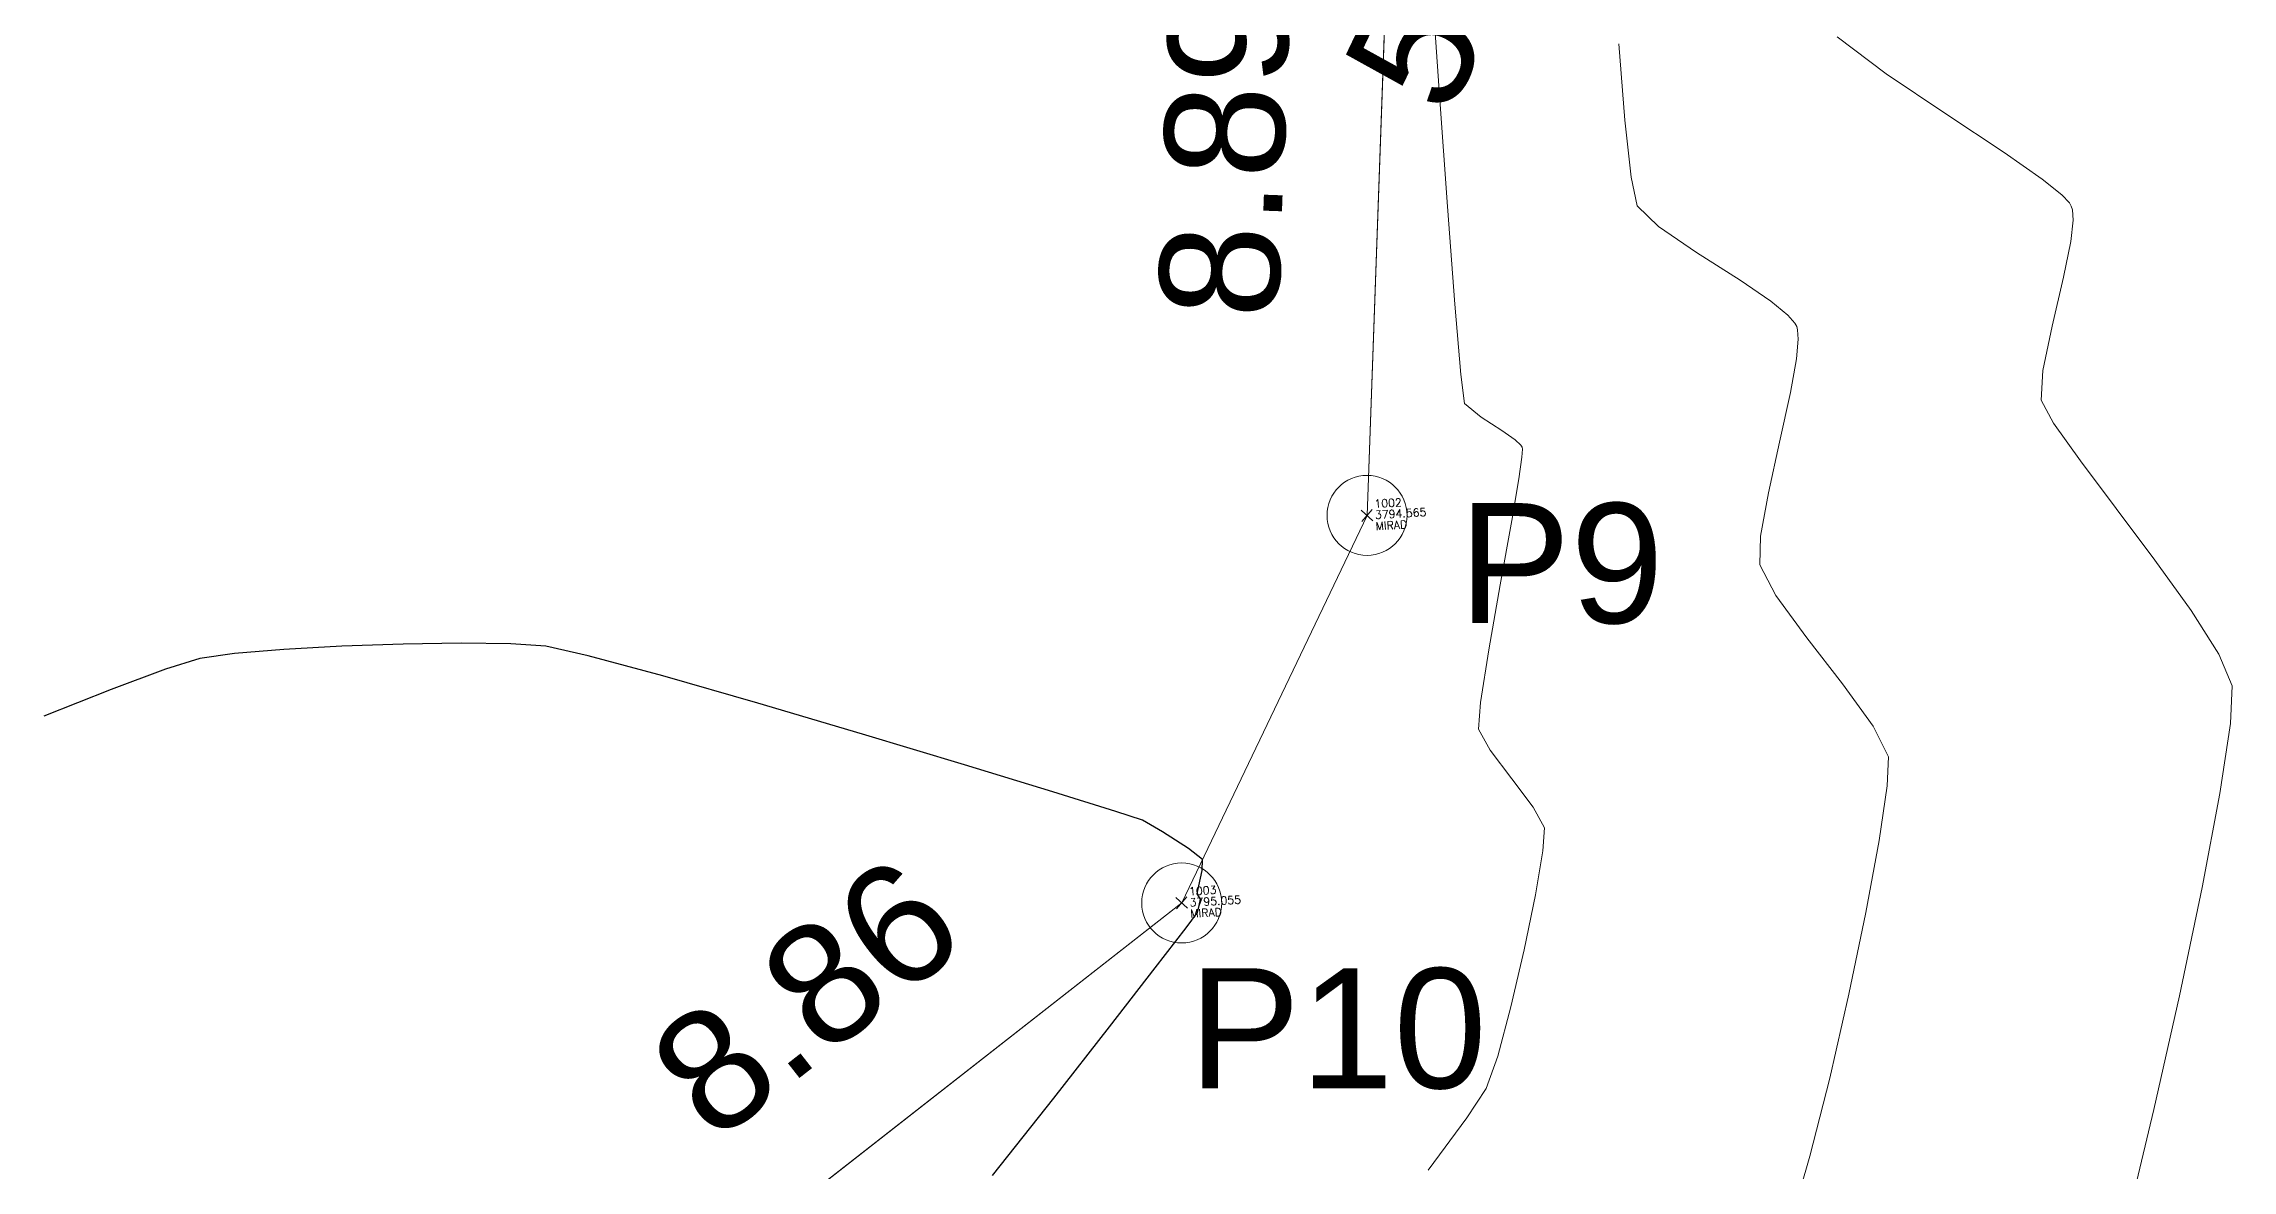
# Model space of a CAD drawing. Header units: millimetres. Extents: x 736950 to 740938, y 8500595 to 8502163.
# Drawn here: x 737268.26 to 737295.61, y 8500746.91 to 8500760.98 of the extents above; entities that cross this region are included whole.
import ezdxf
from ezdxf.enums import TextEntityAlignment as Align

# ---------------------------------------------------------------- set-up
doc = ezdxf.new("R2010")
doc.units = ezdxf.units.MM
for name, color, linetype, lineweight in [('CONT-MJR', 80, 'Continuous', 30), ('CONT-MNR', 96, 'Continuous', 15), ('COTAS', 40, 'Continuous', 5), ('CUADROS', 9, 'Continuous', 20), ('MIRADOR', 152, 'Continuous', 15), ('saiwite', 5, 'Continuous', 5)]:
    doc.layers.add(name, color=color, linetype=linetype, lineweight=lineweight)
doc.styles.add('5mm', font='arial.ttf', dxfattribs={"height": 3})
doc.styles.add('COTAS', font='arial.ttf')
doc.styles.add('CUADROS', font='arial.ttf')
doc.dimstyles.new('GenDist', dxfattribs={"dimtxt": 1.5, "dimasz": 2, "dimexe": 0.18, "dimexo": 0.0625, "dimgap": 1, "dimtad": 2, "dimzin": 1, "dimdsep": 46, "dimtxsty": 'COTAS', "dimcen": 0.09, "dimse1": 1, "dimse2": 1, "dimsd1": 1, "dimsd2": 1, "dimadec": 0, "dimazin": 0, "dimtfac": 1, "dimtofl": 0, "dimtmove": 0, "dimatfit": 3, "dimfxl": 1, "dimtolj": 1, "dimtzin": 0, "dimarcsym": 0})

# ---------------------------------------------------------------- blocks, each defined once
blk = doc.blocks.new('*D183')
at = {"layer": 'Defpoints', "color": 0, "transparency": 16777216}
for p in [(737285.1127835897, 8500763.970116144), (737284.6246377325, 8500755.096870247), (737284.7957877077, 8500755.090760138)]:
    blk.add_point(p, dxfattribs=at)
at = {"layer": 'COTAS', "color": 0, "transparency": 16777216, "insert": (737283.018400423, 8500759.599549871), "char_height": 1.5, "attachment_point": 5, "rotation": 87.95539046717042, "style": 'COTAS'}
blk.add_mtext('\\A1;8.89', dxfattribs=at)
blk = doc.blocks.new('*D184')
at = {"layer": 'Defpoints', "color": 0, "transparency": 16777216}
for p in [(737284.7957877074, 8500755.090760138), (737282.302606002, 8500750.331795534), (737282.4792452557, 8500750.247311855)]:
    blk.add_point(p, dxfattribs=at)
at = {"layer": 'COTAS', "color": 0, "transparency": 16777216, "insert": (737286.0235964581, 8500762.205499554), "char_height": 1.5, "attachment_point": 5, "rotation": 64.43896942546981, "style": 'COTAS'}
blk.add_mtext('\\A1;5.37', dxfattribs=at)
blk = doc.blocks.new('*D185')
at = {"layer": 'Defpoints', "color": 0, "transparency": 16777216}
for p in [(737282.4792452562, 8500750.247311853), (737275.3840646432, 8500744.943529602), (737275.5040460858, 8500744.790171899)]:
    blk.add_point(p, dxfattribs=at)
at = {"layer": 'COTAS', "color": 0, "transparency": 16777216, "insert": (737277.7835620963, 8500749.06288837), "char_height": 1.5, "attachment_point": 5, "rotation": 38.038322487698984, "style": 'COTAS'}
blk.add_mtext('\\A1;8.86', dxfattribs=at)

msp = doc.modelspace()

# ---------------------------------------------------------------- linework, layer by layer
at = {"layer": 'CONT-MJR', "elevation": 3795}
for points in [[(737272.7467973253, 8500753.482719144), (737271.9836786084, 8500753.456372686)], [(737273.4742141656, 8500753.492721211), (737272.7467973253, 8500753.482719144)], [(737274.0930808941, 8500753.484221974), (737273.4742141656, 8500753.492721211)], [(737274.5305492759, 8500753.455064517), (737274.0930808941, 8500753.484221974)], [(737270.6417284849, 8500753.36327426), (737270.2085935491, 8500753.300836122)], [(737271.2577062501, 8500753.415838752), (737270.6417284849, 8500753.36327426)], [(737269.1005865989, 8500752.916103702), (737268.2564301286, 8500752.5804717)], [(737269.7789131441, 8500753.169069074), (737269.1005865989, 8500752.916103702)], [(737277.1833860569, 8500752.74301619), (737275.9932541016, 8500753.084901571)], [(737278.4882727354, 8500752.35708245), (737277.1833860569, 8500752.74301619)], [(737281.6582238196, 8500751.388647925), (737280.8690153458, 8500751.634532634)], [(737281.9888921004, 8500751.280177599), (737281.6582238196, 8500751.388647925)], [(737282.7392650532, 8500750.790964466), (737282.564725897, 8500750.929576345)], [(737282.733636521, 8500750.653611528), (737282.7392650532, 8500750.790964466)], [(737282.6726875616, 8500750.360445008), (737282.6955505307, 8500750.460159196)], [(737282.6994109888, 8500750.21550054), (737282.7156480028, 8500750.296183677)], [(737282.1486951117, 8500749.434790554), (737282.5345546326, 8500749.93777904)], [(737282.5345546326, 8500749.93777904), (737282.6776092146, 8500750.126383344)]]:
    msp.add_lwpolyline(points, dxfattribs=at)
at = {"layer": 'CONT-MJR', "extrusion": (0.2931866842526502, -0.9560552118873349, 0), "elevation": -7911031.69037704}
msp.add_lwpolyline([(3197178.699417039, 3795.000000000003), (3197178.249986505, 3795.000000000003)], dxfattribs=at)
at = {"layer": 'CONT-MJR', "extrusion": (0.05574716399849931, -0.998444917712602, 0), "elevation": -8446433.263057522}
msp.add_lwpolyline([(1210018.362119013, 3795.000000000013), (1210017.63501595, 3795.000000000013)], dxfattribs=at)
at = {"layer": 'CONT-MJR', "extrusion": (-0.2165256137987619, -0.9762769374358228, 0), "elevation": -8458728.369272752}
msp.add_lwpolyline([(-1120846.195329814, 3795), (-1120846.738875709, 3795)], dxfattribs=at)
at = {"layer": 'CONT-MJR', "extrusion": (0.2614542408028271, 0.9652158722100552, 0), "elevation": 8397825.73836401}
msp.add_lwpolyline([(1510927.45317694, 3795.000000000013), (1510928.418819478, 3795.000000000013)], dxfattribs=at)
at = {"layer": 'CONT-MJR', "extrusion": (-0.288532205358378, -0.9574701909046729, 0), "elevation": -8351945.570353705}
msp.add_lwpolyline([(-1746817.316867676, 3795), (-1746818.649878025, 3795)], dxfattribs=at)
at = {"layer": 'CONT-MJR', "extrusion": (-0.2925908812620577, -0.9562377195040428, 0), "elevation": -8344461.016278607}
msp.add_lwpolyline([(-1782226.635316587, 3795), (-1782227.790285603, 3795)], dxfattribs=at)
at = {"layer": 'CONT-MJR', "extrusion": (-0.4928279902608728, -0.87012675629211, 0), "elevation": -7760084.338308166}
msp.add_lwpolyline([(-3547879.093798677, 3795), (-3547879.383650187, 3795)], dxfattribs=at)
at = {"layer": 'CONT-MJR', "extrusion": (0.5402218351510151, 0.8415226490273863, 0), "elevation": 7551870.581120178}
msp.add_lwpolyline([(3971851.290387587, 3795), (3971851.674959821, 3795)], dxfattribs=at)
at = {"layer": 'CONT-MJR', "extrusion": (0.9811658266935924, -0.193167338151872, 0), "elevation": -918670.7531955378}
msp.add_lwpolyline([(8483064.788522976, 3795.000000000013), (8483064.985688763, 3795.000000000013)], dxfattribs=at)
at = {"layer": 'CONT-MJR', "extrusion": (0.8313357689982087, 0.5557704914658184, 0), "elevation": 5337395.66332053}
msp.add_lwpolyline([(6657217.807314672, 3795.000000000013), (6657217.884613561, 3795.000000000013)], dxfattribs=at)
at = {"layer": 'CONT-MJR', "extrusion": (0.9713548135376271, -0.2376338069746847, 0), "elevation": -1303902.536839385}
msp.add_lwpolyline([(8432447.843439817, 3795), (8432447.935185075, 3795)], dxfattribs=at)
at = {"layer": 'CONT-MJR', "extrusion": (0.7908234118893874, -0.612044386631908, 0), "elevation": -4619775.989371719}
msp.add_lwpolyline([(7173840.139840688, 3795.000000000003), (7173841.072110607, 3795.000000000003)], dxfattribs=at)
at = {"layer": 'CONT-MJR', "extrusion": (0.7876707161454128, -0.6160964558630188, 0), "elevation": -4656546.036103783}
msp.add_lwpolyline([(7150026.249880224, 3795), (7150027.381598687, 3795)], dxfattribs=at)
at = {"layer": 'CONT-MJR', "extrusion": (-0.7834529662185727, 0.6214510839344639, 0), "elevation": 4705174.045315946}
msp.add_lwpolyline([(-7118118.854017006, 3795.000000000013), (-7118120.086344101, 3795.000000000013)], dxfattribs=at)
at = {"layer": 'CONT-MNR'}
for points, elevation in [([(737285.7020409133, 8500760.340611702), (737285.6047790871, 8500761.724578459)], 3794), ([(737288.4392197345, 8500758.701452093), (737288.1709086894, 8500758.961357873)], 3793), ([(737293.576482403, 8500758.99580023), (737293.4820875793, 8500759.095117597)], 3792), ([(737293.5992473057, 8500758.957179973), (737293.576482403, 8500758.99580023)], 3792), ([(737293.6126241406, 8500758.90929818), (737293.5992473057, 8500758.957179973)], 3792), ([(737293.6201577325, 8500758.779105771), (737293.6126241406, 8500758.90929818)], 3792), ([(737290.167099282, 8500757.449803703), (737290.1428209109, 8500757.494370768)], 3793), ([(737290.178655387, 8500757.408533953), (737290.167099282, 8500757.449803703)], 3793), ([(737293.2428737631, 8500756.902603988), (737293.3586631439, 8500757.456630202)], 3792), ([(737293.2241015569, 8500756.53132192), (737293.2428737631, 8500756.902603988)], 3792), ([(737286.7176284937, 8500755.970044438), (737286.6468588716, 8500756.035914786)], 3794), ([(737286.7349512586, 8500755.94242743), (737286.7176284937, 8500755.970044438)], 3794), ([(737286.7378372565, 8500755.919769365), (737286.7349512586, 8500755.94242743)], 3794), ([(737286.6930283832, 8500755.549754018), (737286.7308250814, 8500755.819142936)], 3794), ([(737286.7308250814, 8500755.819142936), (737286.7378372565, 8500755.919769365)], 3794), ([(737294.1596960792, 8500755.176881064), (737293.7131020817, 8500755.770755682)], 3792), ([(737286.6048226058, 8500755.024977645), (737286.6930283832, 8500755.549754018)], 3794), ([(737294.6448475516, 8500754.531152526), (737294.1596960792, 8500755.176881064)], 3792), ([(737286.4618909557, 8500754.221837442), (737286.6048226058, 8500755.024977645)], 3794), ([(737289.7069635583, 8500754.47436295), (737289.7151149638, 8500754.832223043)], 3793), ([(737289.9052821043, 8500754.089948233), (737289.7069635583, 8500754.47436295)], 3793), ([(737295.4423078765, 8500753.355754927), (737295.0964277381, 8500753.901475376)], 3792), ([(737295.6103592063, 8500752.961896485), (737295.4423078765, 8500753.355754927)], 3792), ([(737286.6051029377, 8500751.80046513), (737286.3347241917, 8500752.15719053)], 3794), ([(737291.2960636466, 8500751.709071679), (737291.3121221382, 8500752.073325552)], 3793), ([(737287.0138850706, 8500751.184754614), (737286.873857873, 8500751.44404681)], 3794), ([(737294.629875737, 8500747.665405005), (737294.9493571313, 8500749.088386862)], 3792), ([(737286.4290860387, 8500748.332450228), (737286.5955518137, 8500748.949670445)], 3794), ([(737286.0447736612, 8500747.560414707), (737286.2842318286, 8500747.927674906)], 3794), ([(737294.2995320193, 8500746.285594584), (737294.629875737, 8500747.665405005)], 3792)]:
    msp.add_lwpolyline(points, dxfattribs=dict(at, elevation=elevation))
at = {"layer": 'CONT-MNR', "extrusion": (0.9968432094563907, 0.0793953132160986, 0), "elevation": 1409881.05984014}
msp.add_lwpolyline([(8415387.698694643, 3793.000000000003), (8415388.655726077, 3793.000000000003)], dxfattribs=at)
at = {"layer": 'CONT-MNR', "extrusion": (0.6008302700828458, 0.7993766237213686, 0), "elevation": 7238296.23795527}
msp.add_lwpolyline([(4518140.8745501, 3792), (4518141.644289399, 3792)], dxfattribs=at)
at = {"layer": 'CONT-MNR', "extrusion": (0.5599424632141607, 0.8285314948085308, 0), "elevation": 7455988.593986596}
msp.add_lwpolyline([(4149066.885995932, 3792.000000000006), (4149067.784095543, 3792.000000000006)], dxfattribs=at)
at = {"layer": 'CONT-MNR', "extrusion": (0.9973922729321989, 0.07217100453189029, 0), "elevation": 1348871.475225799}
msp.add_lwpolyline([(8425380.635295615, 3794.000000000003), (8425382.02803131, 3794.000000000003)], dxfattribs=at)
at = {"layer": 'CONT-MNR', "extrusion": (0.9941978434806387, 0.1075669466818109, 0), "elevation": 1647410.958967455}
msp.add_lwpolyline([(8372128.750340762, 3793), (8372129.469526318, 3793)], dxfattribs=at)
at = {"layer": 'CONT-MNR', "extrusion": (-0.5522991771196756, -0.8336459793898903, 0), "elevation": -7493830.266565192}
msp.add_lwpolyline([(-4080321.400895805, 3792), (-4080322.275756864, 3792)], dxfattribs=at)
at = {"layer": 'CONT-MNR', "extrusion": (0.5717739607986816, 0.8204112004065935, 0), "elevation": 7395683.208744717}
msp.add_lwpolyline([(4255629.181786601, 3792), (4255629.762395727, 3792)], dxfattribs=at)
at = {"layer": 'CONT-MNR', "extrusion": (0.9782840383075297, 0.2072687636686047, 0), "elevation": 2483219.049398388}
msp.add_lwpolyline([(8163339.99774438, 3793.000000000013), (8163340.359969901, 3793.000000000013)], dxfattribs=at)
at = {"layer": 'CONT-MNR', "extrusion": (0.6241831477265068, 0.7812780542765998, 0), "elevation": 7101662.692155252}
msp.add_lwpolyline([(4729999.352939031, 3792.000000000006), (4729999.66848122, 3792.000000000006)], dxfattribs=at)
at = {"layer": 'CONT-MNR', "extrusion": (0.997120971932109, 0.07582722026532573, 0), "elevation": 1379752.057474859}
msp.add_lwpolyline([(8420377.470649375, 3794), (8420378.694939202, 3794)], dxfattribs=at)
at = {"layer": 'CONT-MNR', "extrusion": (0.5619900593208308, 0.8271439857875829, 0), "elevation": 7445700.208231224}
msp.add_lwpolyline([(4167497.61210424, 3793), (4167498.188609811, 3793)], dxfattribs=at)
at = {"layer": 'CONT-MNR', "extrusion": (0.9943270204714547, -0.1063662369380412, 0), "elevation": -171082.7539074484}
msp.add_lwpolyline([(8530957.028685544, 3792.000000000011), (8530957.296469418, 3792.000000000011)], dxfattribs=at)
at = {"layer": 'CONT-MNR', "extrusion": (0.9805613565182894, -0.1962127062730963, 0), "elevation": -944995.2287739436}
msp.add_lwpolyline([(8480181.215659805, 3792), (8480181.66972608, 3792)], dxfattribs=at)
at = {"layer": 'CONT-MNR', "extrusion": (-0.5369666431187237, -0.8436034756790712, 0), "elevation": -7567168.86740695}
msp.add_lwpolyline([(-3942643.554872958, 3793.000000000003), (-3942644.197730259, 3793.000000000003)], dxfattribs=at)
at = {"layer": 'CONT-MNR', "extrusion": (-0.5636498296687034, -0.8260138434157395, 0), "elevation": -7437316.891819317}
msp.add_lwpolyline([(-4182439.05181081, 3793), (-4182439.517708922, 3793)], dxfattribs=at)
at = {"layer": 'CONT-MNR', "extrusion": (0.9733603171638922, -0.2292808168395412, 0), "elevation": -1231408.515979805}
msp.add_lwpolyline([(8443347.197643558, 3792.000000000006), (8443347.825336069, 3792.000000000006)], dxfattribs=at)
at = {"layer": 'CONT-MNR', "extrusion": (0.9964537687590628, 0.08414206276209461, 0), "elevation": 1449942.599620328}
msp.add_lwpolyline([(8408574.439944338, 3794), (8408575.322022865, 3794)], dxfattribs=at)
at = {"layer": 'CONT-MNR', "extrusion": (0.6358858253304017, 0.7717831412669455, 0), "elevation": 7029573.695090369}
msp.add_lwpolyline([(4836483.224427301, 3793), (4836483.499066927, 3793)], dxfattribs=at)
at = {"layer": 'CONT-MNR', "extrusion": (0.7542170968447819, 0.6566251372183591, 0), "elevation": 6137887.887251862}
msp.add_lwpolyline([(5927293.397186321, 3793.000000000003), (5927293.530642796, 3793.000000000003)], dxfattribs=at)
at = {"layer": 'CONT-MNR', "extrusion": (0.9959917161985585, -0.0894455212062078, 0), "elevation": -26019.74879490014}
msp.add_lwpolyline([(8532630.90548641, 3793.00000000001), (8532631.150309647, 3793.00000000001)], dxfattribs=at)
at = {"layer": 'CONT-MNR', "extrusion": (0.9978477610479592, 0.06557320925176043, 0), "elevation": 1293125.298362179}
msp.add_lwpolyline([(8434115.148449048, 3793.00000000001), (8434115.264153233, 3793.00000000001)], dxfattribs=at)
at = {"layer": 'CONT-MNR', "extrusion": (0.984416240955188, -0.1758541001616321, 0), "elevation": -769092.5695093127}
msp.add_lwpolyline([(8497938.366916744, 3793.000000000003), (8497938.798091844, 3793.000000000003)], dxfattribs=at)
at = {"layer": 'CONT-MNR', "extrusion": (0.992539702673156, 0.1219218545523447, 0), "elevation": 1768213.637531319}
msp.add_lwpolyline([(8347447.039030979, 3794.000000000013), (8347447.405424448, 3794.000000000013)], dxfattribs=at)
at = {"layer": 'CONT-MNR', "extrusion": (0.6360858816873702, 0.7716182677451338, 0), "elevation": 7028316.220346062}
msp.add_lwpolyline([(4838307.561023873, 3794), (4838307.828590408, 3794)], dxfattribs=at)
at = {"layer": 'CONT-MNR', "extrusion": (0.976638938762029, -0.2148869081488629, 0), "elevation": -1106635.098413015}
msp.add_lwpolyline([(8460603.280958202, 3793.000000000003), (8460603.916231418, 3793.000000000003)], dxfattribs=at)
at = {"layer": 'CONT-MNR', "extrusion": (0.8819448226519191, 0.4713526596906771, 0), "elevation": 4657106.142194196}
msp.add_lwpolyline([(7149672.764477153, 3792.000000000013), (7149673.089271677, 3792.000000000013)], dxfattribs=at)
at = {"layer": 'CONT-MNR', "extrusion": (-0.5387819904779712, -0.8424452307044034, 0), "elevation": -7558658.154989182}
msp.add_lwpolyline([(-3958930.842551928, 3794), (-3958931.149218911, 3794)], dxfattribs=at)
at = {"layer": 'CONT-MNR', "extrusion": (0.8159627601873884, 0.5781044663271322, 0), "elevation": 5515929.091441584}
msp.add_lwpolyline([(6510067.353845445, 3792.000000000003), (6510067.93489572, 3792.000000000003)], dxfattribs=at)
at = {"layer": 'CONT-MNR', "extrusion": (0.5713532302809652, 0.8207042623549037, 0), "elevation": 7397857.819240282}
msp.add_lwpolyline([(4251840.1272959, 3794.00000000001), (4251840.331715073, 3794.00000000001)], dxfattribs=at)
at = {"layer": 'CONT-MNR', "extrusion": (0.9762267515523713, -0.2167517694356958, 0), "elevation": -1122791.730682367}
msp.add_lwpolyline([(8458473.676387036, 3793.00000000001), (8458474.321549473, 3793.00000000001)], dxfattribs=at)
at = {"layer": 'CONT-MNR', "extrusion": (0.9843603252303702, -0.176166824664464, 0), "elevation": -771792.2422842605}
msp.add_lwpolyline([(8497691.779320296, 3793.00000000001), (8497692.330237128, 3793.00000000001)], dxfattribs=at)
at = {"layer": 'CONT-MNR', "extrusion": (0.8126267041504962, 0.582784556848843, 0), "elevation": 5553253.7795488}
msp.add_lwpolyline([(6478255.429711948, 3792.000000000009), (6478256.204578372, 3792.000000000009)], dxfattribs=at)
at = {"layer": 'CONT-MNR', "extrusion": (0.9848981775645415, -0.173134571446736, 0), "elevation": -745622.3465124461}
msp.add_lwpolyline([(8500026.291710904, 3794), (8500027.11662475, 3794)], dxfattribs=at)
at = {"layer": 'CONT-MNR', "extrusion": (0.807423600784231, 0.5899721424750722, 0), "elevation": 5610513.373245237}
msp.add_lwpolyline([(6428728.316634038, 3793.00000000001), (6428728.971642762, 3793.00000000001)], dxfattribs=at)
at = {"layer": 'CONT-MNR', "extrusion": (0.7898843285089088, 0.6132558581669076, 0), "elevation": 5795510.967155337}
msp.add_lwpolyline([(6262463.697655809, 3793), (6262464.427846122, 3793)], dxfattribs=at)
at = {"layer": 'CONT-MNR', "extrusion": (0.9877564793940408, -0.1560036455185909, 0), "elevation": -597889.1826882473}
msp.add_lwpolyline([(8511692.94872373, 3794.000000000013), (8511693.613413246, 3794.000000000013)], dxfattribs=at)
at = {"layer": 'CONT-MNR', "extrusion": (0.8099652433119042, 0.5864778807650701, 0), "elevation": 5582683.468367993}
msp.add_lwpolyline([(6452909.096848298, 3793.000000000003), (6452909.748856352, 3793.000000000003)], dxfattribs=at)
at = {"layer": 'CONT-MNR', "extrusion": (0.9989207239316542, -0.04644768347140718, 0), "elevation": 341659.582008854}
msp.add_lwpolyline([(8525823.504686644, 3792), (8525823.975796618, 3792)], dxfattribs=at)
at = {"layer": 'CONT-MNR', "extrusion": (0.9971114235965854, -0.07595267561574667, 0), "elevation": 89501.59148620872}
msp.add_lwpolyline([(8532196.203371584, 3794), (8532196.539769229, 3794)], dxfattribs=at)
at = {"layer": 'CONT-MNR', "extrusion": (0.8736784909594809, 0.4865037455506013, 0), "elevation": 4779798.976797424}
msp.add_lwpolyline([(7068231.753328178, 3794), (7068232.051164799, 3794)], dxfattribs=at)
at = {"layer": 'CONT-MNR', "extrusion": (0.8955660572112124, 0.4449285753591956, 0), "elevation": 4442520.582879771}
msp.add_lwpolyline([(7284943.044510989, 3793.000000000003), (7284943.472043307, 3793.000000000003)], dxfattribs=at)
at = {"layer": 'CONT-MNR', "extrusion": (0.9884711990901417, -0.1514090108589893, 0), "elevation": -558295.071838092}
msp.add_lwpolyline([(8514381.316310367, 3792), (8514382.204000883, 3792)], dxfattribs=at)
at = {"layer": 'CONT-MNR', "extrusion": (0.7984476203023235, 0.6020642803169414, 0), "elevation": 5706683.7502252}
msp.add_lwpolyline([(6343510.670184349, 3794.000000000003), (6343511.116573452, 3794.000000000003)], dxfattribs=at)
at = {"layer": 'CONT-MNR', "extrusion": (0.9893070687514285, -0.1458476044316688, 0), "elevation": -510406.7817118525}
msp.add_lwpolyline([(8517385.236872848, 3793.000000000013), (8517385.924784616, 3793.000000000013)], dxfattribs=at)
at = {"layer": 'CONT-MNR', "extrusion": (0.9825979739094552, -0.1857450448034448, 0), "elevation": -854507.4700307016}
msp.add_lwpolyline([(8489769.09705752, 3792.000000000013), (8489770.289615352, 3792.000000000013)], dxfattribs=at)
at = {"layer": 'CONT-MNR', "extrusion": (0.9973273858420657, -0.07306220260457275, 0), "elevation": 114232.9248216967}
msp.add_lwpolyline([(8531899.481322952, 3794.000000000013), (8531899.76997136, 3794.000000000013)], dxfattribs=at)
at = {"layer": 'CONT-MNR', "extrusion": (0.9834980853459523, -0.1809185344867845, 0), "elevation": -812818.9387698981}
msp.add_lwpolyline([(8493861.088106757, 3793.000000000003), (8493862.003169924, 3793.000000000003)], dxfattribs=at)
at = {"layer": 'CONT-MNR', "extrusion": (0.9860922087260036, -0.1661991452741912, 0), "elevation": -685784.5740589338}
msp.add_lwpolyline([(8505060.14095887, 3794.000000000006), (8505060.695756078, 3794.000000000006)], dxfattribs=at)
at = {"layer": 'CONT-MNR', "extrusion": (0.979899395213046, -0.1994922937386476, 0), "elevation": -973367.1977948819}
msp.add_lwpolyline([(8476962.479070872, 3794.000000000013), (8476963.18156458, 3794.000000000013)], dxfattribs=at)
at = {"layer": 'CONT-MNR', "extrusion": (0.978807635645058, -0.2047818654152056, 0), "elevation": -1019129.329593174}
msp.add_lwpolyline([(8471582.751506392, 3792), (8471584.134461159, 3792)], dxfattribs=at)
at = {"layer": 'CONT-MNR', "extrusion": (0.97922680437612, -0.2027680092897604, 0), "elevation": -1001705.04165655}
msp.add_lwpolyline([(8473660.373474557, 3793.00000000001), (8473661.417639794, 3793.00000000001)], dxfattribs=at)
at = {"layer": 'CONT-MNR', "extrusion": (0.9741975833399357, -0.2256968511402608, 0), "elevation": -1200329.450658993}
msp.add_lwpolyline([(8447812.346352406, 3794.000000000003), (8447813.0769566, 3794.000000000003)], dxfattribs=at)
at = {"layer": 'CONT-MNR', "extrusion": (0.9750036199778462, -0.2221889759418674, 0), "elevation": -1169911.521645127}
msp.add_lwpolyline([(8452077.967913039, 3793.00000000001), (8452079.042874303, 3793.00000000001)], dxfattribs=at)
at = {"layer": 'CONT-MNR', "extrusion": (0.9415268842666171, -0.3369378669772754, 0), "elevation": -2170049.016456972}
msp.add_lwpolyline([(8252102.378240332, 3794), (8252102.808154045, 3794)], dxfattribs=at)
at = {"layer": 'CONT-MNR', "extrusion": (0.969505735295656, -0.2450686214692316, 0), "elevation": -1368459.162513282}
msp.add_lwpolyline([(8422209.774953544, 3793), (8422210.782490088, 3793)], dxfattribs=at)
at = {"layer": 'CONT-MNR', "extrusion": (-0.8041775596762311, 0.5943891423244388, 0), "elevation": 4459843.159282045}
msp.add_lwpolyline([(-7274344.436194331, 3794.00000000001), (-7274345.248358777, 3794.00000000001)], dxfattribs=at)
at = {"layer": 'CONT-MNR', "extrusion": (0.9599733415835111, -0.2800913841034522, 0), "elevation": -1673206.951482242}
msp.add_lwpolyline([(8366998.408887731, 3793.00000000001), (8366999.251243012, 3793.00000000001)], dxfattribs=at)
at = {"layer": 'COTAS'}
for centre in [(737284.7957877077, 8500755.090760138), (737282.4792452558, 8500750.247311855)]:
    msp.add_circle(centre, 0.5, dxfattribs=at)
at = {"layer": 'MIRADOR'}
for p, q in [((737284.7957876985, 8500755.090760117), (737285.1127835764, 8500763.970116151)), ((737282.4792452543, 8500750.247311853), (737284.7957876985, 8500755.090760117)), ((737275.5040460824, 8500744.790171895), (737282.4792452543, 8500750.247311853))]:
    msp.add_line(p, q, dxfattribs=at)
at = {"layer": 'MIRADOR', "linetype": 'Continuous', "extrusion": (0.665787337252013, 0.7461415559763941, 0)}
for points, elevation in [([(5109576.171797005, 0), (5109576.371766802, 0)], 6833641.511377895), ([(5109574.675559062, 0), (5109574.875528861, 0)], 6833636.355155244)]:
    msp.add_lwpolyline(points, dxfattribs=dict(at, elevation=elevation))
at = {"layer": 'MIRADOR', "linetype": 'Continuous', "extrusion": (0.7461415586651008, -0.6657873342388049, 0)}
for points, elevation in [([(6833641.631997241, 0), (6833641.432027441, 0)], -5109576.244185019), ([(6833636.475774583, 0), (6833636.275804784, 0)], -5109574.747947096)]:
    msp.add_lwpolyline(points, dxfattribs=dict(at, elevation=elevation))
at = {"layer": 'saiwite', "flags": 128}
msp.add_lwpolyline([(737224.9208191042, 8500729.733759237), (737224.1988801018, 8500776.24587994), (737229.4823230781, 8500775.649115872), (737240.6241810607, 8500774.560426448), (737247.3748595157, 8500774.33563016), (737258.7180751736, 8500771.767992426), (737272.5384525403, 8500771.186312882), (737285.1127835897, 8500763.970116144), (737284.7957877077, 8500755.090760136), (737282.4792452557, 8500750.247311855), (737275.5040460858, 8500744.790171897), (737267.4334320674, 8500740.189174645), (737261.0027571215, 8500737.871045109), (737254.9242762337, 8500736.281103278), (737244.6486116522, 8500733.448674377), (737238.3097056698, 8500734.357972985), (737229.830328713, 8500733.947520064), (737224.920819104, 8500729.733759254)], dxfattribs=at)

# ---------------------------------------------------------------- texts
at = {"layer": 'CUADROS', "style": 'CUADROS'}
for s, p in [('P9', (737287.2235939447, 8500754.494306555)), ('P10', (737284.428646522, 8500748.682117073))]:
    msp.add_text(s, height=1.5, dxfattribs=at).set_placement(p, align=Align.MIDDLE_CENTER)
at = {"layer": 'MIRADOR', "color": 1, "char_height": 0.1, "attachment_point": 1, "rotation": 3.2572437629721005, "style": '5mm'}
for s, insert, width in [('\\Ftxt.shx;\\W1.0000000000;\\T1.0000000000;\\o\\l3794.565', (737284.8927851974, 8500755.146361243), 0.8333333333333334), ('\\Ftxt.shx;\\W1.0000000000;\\T1.0000000000;\\o\\l3795.055', (737282.5762427533, 8500750.302912977), 0.8166666666666668)]:
    msp.add_mtext(s, dxfattribs=dict(at, insert=insert, width=width))
at = {"layer": 'MIRADOR', "color": 2, "char_height": 0.1, "width": 0.4333333333333333, "attachment_point": 1, "rotation": 3.2572437629721005, "style": '5mm'}
for s, insert in [('\\Ftxt.shx;\\W1.0000000000;\\T1.0000000000;\\o\\l1002', (737284.8848305359, 8500755.286135072)), ('\\Ftxt.shx;\\W1.0000000000;\\T1.0000000000;\\o\\l1003', (737282.5682880919, 8500750.442686806))]:
    msp.add_mtext(s, dxfattribs=dict(at, insert=insert))
at = {"layer": 'MIRADOR', "color": 3, "char_height": 0.1, "width": 0.5666666666666668, "attachment_point": 1, "rotation": 3.2572437629721005, "style": '5mm'}
for insert in [(737284.9007398589, 8500755.006587414), (737282.5841974148, 8500750.16313915)]:
    msp.add_mtext('\\Ftxt.shx;\\W1.0000000000;\\T1.0000000000;\\o\\lMIRAD', dxfattribs=dict(at, insert=insert))

# ---------------------------------------------------------------- dimensions: what is measured, and where the dimension line sits
at = {"layer": 'COTAS'}
for p1, p2, distance, picture, middle in [((737284.7957877077, 8500755.090760138), (737282.4792452558, 8500750.247311855), -0.19580326372394757, '*D184', (737286.0235964581, 8500762.205499554)), ((737285.1127835897, 8500763.970116144), (737284.7957877077, 8500755.090760138), -0.17125900686429943, '*D183', (737283.018400423, 8500759.599549871)), ((737282.4792452558, 8500750.247311855), (737275.5040460858, 8500744.790171899), -0.19471551480503044, '*D185', (737277.7835620963, 8500749.06288837))]:
    dim = msp.add_aligned_dim(p1=p1, p2=p2, distance=distance, dimstyle='GenDist', dxfattribs=at)
    dim.commit()
    dim.dimension.update_dxf_attribs({"geometry": picture, "text_midpoint": middle})

doc.saveas('drawing.dxf')
